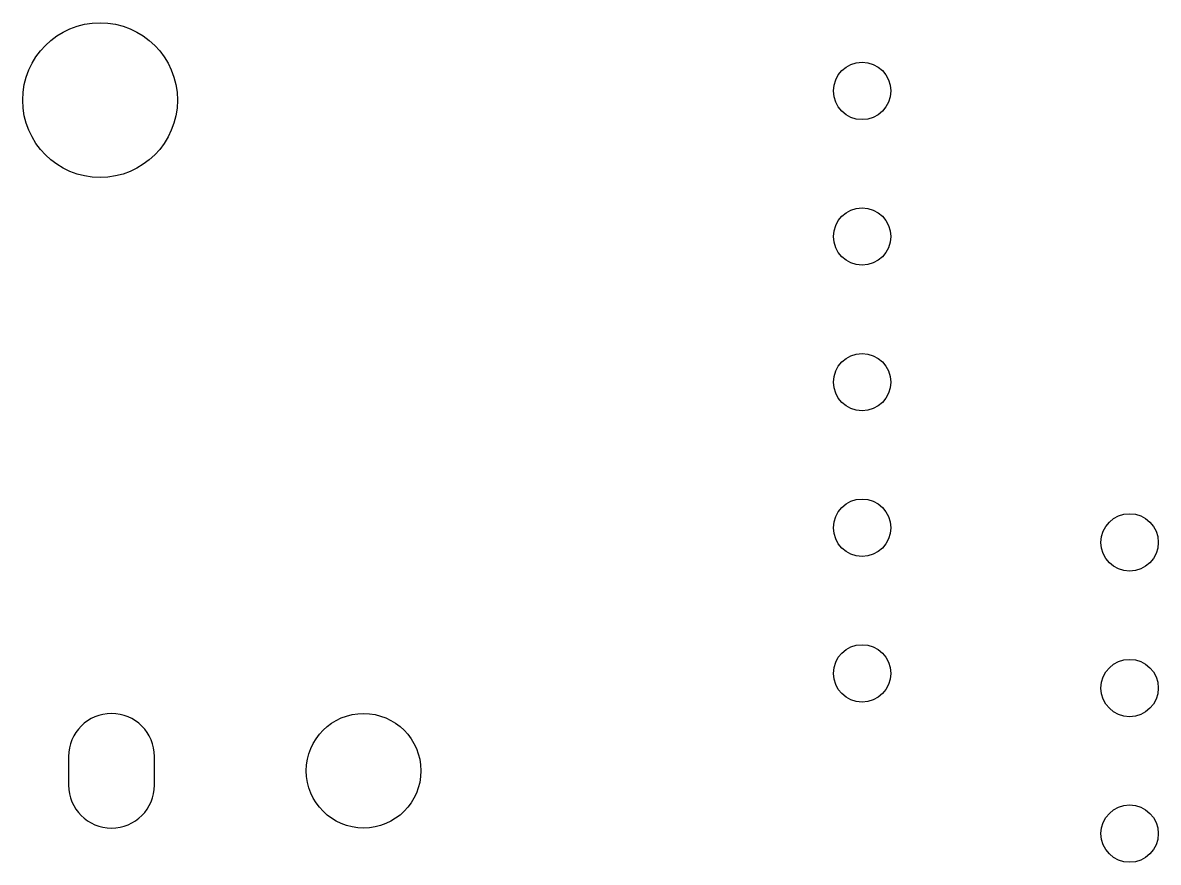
# Model space of a CAD drawing. Header units: inches. Extents: x 4.73 to 7.1, y -3.87 to -2.68.
# Drawn here: x 4.789 to 5.57, y -3.26 to -2.683 of the extents above; entities that cross this region are included whole.
import ezdxf

# ---------------------------------------------------------------- set-up
doc = ezdxf.new("R2010")
doc.units = ezdxf.units.IN
doc.header["$MEASUREMENT"] = 0
doc.layers.add('BLACK', color=250, linetype='CONTINUOUS')

msp = doc.modelspace()

# ---------------------------------------------------------------- linework, layer by layer
at = {"layer": 'BLACK', "linetype": 'CONTINUOUS'}
for p, q in [((4.82087, -3.18701), (4.82087, -3.20669)), ((4.82087, -3.18701), (4.82087, -3.20669)), ((4.87992, -3.20669), (4.87992, -3.18701)), ((4.87992, -3.20669), (4.87992, -3.18701))]:
    msp.add_line(p, q, dxfattribs=at)
at = {"layer": 'BLACK'}
for centre, radius in [((4.84252, -2.73622), 0.05315), ((4.84252, -2.73622), 0.05315), ((5.36614, -2.72992), 0.01969), ((5.36614, -2.72992), 0.01969), ((5.36614, -2.82992), 0.01969), ((5.36614, -2.82992), 0.01969), ((5.36614, -2.92992), 0.01969), ((5.36614, -2.92992), 0.01969), ((5.36614, -3.02992), 0.01969), ((5.36614, -3.02992), 0.01969), ((5.55, -3.04), 0.01969), ((5.55, -3.04), 0.01969), ((5.36614, -3.12992), 0.01969), ((5.36614, -3.12992), 0.01969), ((5.55, -3.14), 0.01969), ((5.55, -3.14), 0.01969), ((5.02362, -3.19685), 0.03937), ((5.02362, -3.19685), 0.03937), ((5.55, -3.24), 0.01969), ((5.55, -3.24), 0.01969)]:
    msp.add_circle(centre, radius, dxfattribs=at)
for centre, start, end in [((4.85039, -3.18701), 0, 180), ((4.85039, -3.18701), 0, 180), ((4.85039, -3.20669), 180, 360), ((4.85039, -3.20669), 180, 360)]:
    msp.add_arc(centre, 0.02953, start, end, dxfattribs=at)

doc.saveas('drawing.dxf')
